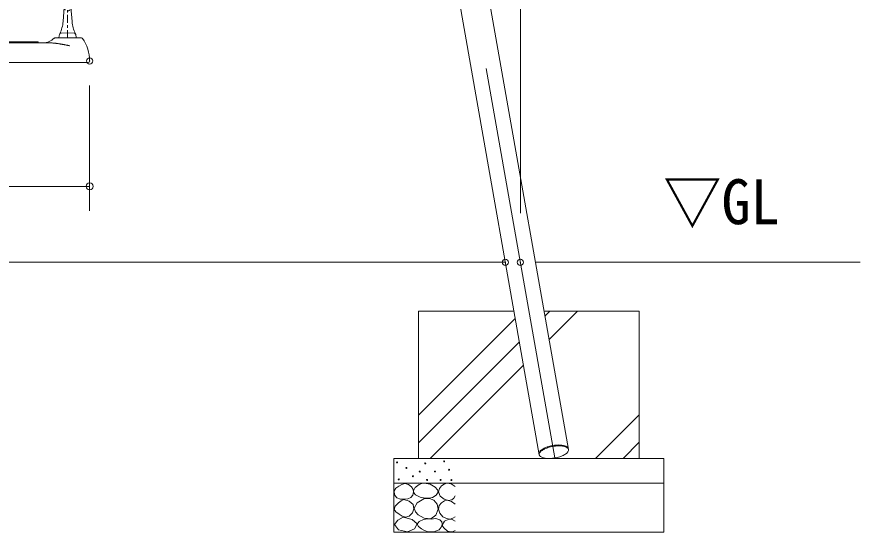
# Model space of a CAD drawing. Units: millimetres, scale not verified. Extents: x 0 to 420, y 0 to 297.
# Drawn here: x 90.42 to 124.79, y 61.98 to 82.98 of the extents above; entities that cross this region are included whole.
import ezdxf
from ezdxf.enums import TextEntityAlignment as Align

# ---------------------------------------------------------------- set-up
doc = ezdxf.new("R2010")
doc.units = ezdxf.units.MM
doc.header["$LTSCALE"] = 0.5
doc.header["$PDMODE"] = 32
doc.header["$PDSIZE"] = 0.25
doc.linetypes.add('USER1', pattern=[50.8, 31.75, -6.35, 6.35, -6.35])
doc.linetypes.add('USER2', pattern=[19.05, 12.7, -6.35])
doc.layers.add('LY_5', color=2, linetype='Continuous', lineweight=18)
doc.layers.add('LY_6', color=7, linetype='Continuous', lineweight=0)
doc.styles.add('ＭＳ ゴシック', font='')
doc.styles.get('ＭＳ ゴシック').set_extended_font_data('MS Gothic')

# ---------------------------------------------------------------- blocks, each defined once
blk = doc.blocks.new('-009-_DOTSMALL')
at = {"color": 7, "linetype": 'Continuous', "lineweight": 0}
blk.add_circle((0, 0), 0.0625, dxfattribs=at)
blk.add_circle((0, 0), 0.0625, dxfattribs=at)
blk = doc.blocks.new('-006-MS_7')
at = {"color": 7, "linetype": 'Continuous', "lineweight": 0}
for p, q in [((-201.98, 112.52), (-204.16, 83.49)), ((-188.02, 112.52), (-185.84, 83.49)), ((188.02, 112.52), (185.84, 83.49)), ((201.98, 112.52), (204.16, 83.49)), ((-223.71, 50), (-168.88, 50)), ((-196.72, 34.5), (-197.69, 34.29)), ((-195.74, 34.7), (-196.72, 34.5)), ((-194.77, 34.91), (-195.74, 34.7)), ((-193.79, 35.11), (-194.77, 34.91)), ((-192.82, 35.31), (-193.79, 35.11)), ((-191.84, 35.51), (-192.82, 35.31)), ((-190.86, 35.7), (-191.84, 35.51)), ((-189.89, 35.9), (-190.86, 35.7)), ((-188.92, 36.09), (-189.89, 35.9)), ((-187.94, 36.28), (-188.92, 36.09)), ((-186.97, 36.46), (-187.94, 36.28)), ((-185.99, 36.64), (-186.97, 36.46)), ((-185.02, 36.82), (-185.99, 36.64)), ((-184.04, 37), (-185.02, 36.82)), ((-183.06, 37.17), (-184.04, 37)), ((-183.25, 50), (-181.27, 50)), ((-182.09, 37.34), (-183.06, 37.17)), ((-181.34, 37.47), (-182.09, 37.34)), ((-180.6, 37.59), (-181.34, 37.47)), ((-179.86, 37.72), (-180.6, 37.59)), ((-179.12, 37.84), (-179.86, 37.72)), ((-178.37, 37.96), (-179.12, 37.84)), ((-177.63, 38.07), (-178.37, 37.96)), ((-176.89, 38.19), (-177.63, 38.07)), ((-176.15, 38.3), (-176.89, 38.19)), ((-175.4, 38.41), (-176.15, 38.3)), ((-174.66, 38.51), (-175.4, 38.41)), ((-173.92, 38.62), (-174.66, 38.51)), ((-173.18, 38.72), (-173.92, 38.62)), ((-172.44, 38.82), (-173.18, 38.72)), ((-171.7, 38.91), (-172.44, 38.82)), ((-170.96, 39.01), (-171.7, 38.91)), ((-170.23, 39.1), (-170.96, 39.01)), ((-169.49, 39.18), (-170.23, 39.1)), ((-168.75, 39.26), (-169.49, 39.18)), ((-168.08, 39.34), (-168.75, 39.26)), ((-167.4, 39.41), (-168.08, 39.34)), ((-166.53, 39.49), (-167.4, 39.41)), ((-165.65, 39.57), (-166.53, 39.49)), ((-164.78, 39.65), (-165.65, 39.57)), ((-163.91, 39.72), (-164.78, 39.65)), ((-163.04, 39.78), (-163.91, 39.72)), ((-162.17, 39.84), (-163.04, 39.78)), ((-161.3, 39.89), (-162.17, 39.84)), ((-160.44, 39.93), (-161.3, 39.89)), ((-159.57, 39.96), (-160.44, 39.93)), ((-158.71, 39.98), (-159.57, 39.96)), ((-157.85, 40), (-158.71, 39.98)), ((-156.99, 40), (-157.85, 40)), ((-156.99, 40), (156.99, 40)), ((-134.97, 41.67), (-135.22, 40.99)), ((-134.5, 42), (-129.48, 42)), ((-129.48, 42), (129.48, 42)), ((129.48, 42), (134.5, 42)), ((135.22, 40.99), (134.97, 41.67)), ((157.85, 39.99), (156.99, 40)), ((158.72, 39.98), (157.85, 39.99)), ((159.58, 39.96), (158.72, 39.98)), ((160.45, 39.93), (159.58, 39.96)), ((161.32, 39.88), (160.45, 39.93)), ((162.19, 39.84), (161.32, 39.88)), ((163.06, 39.78), (162.19, 39.84)), ((163.92, 39.72), (163.06, 39.78)), ((164.79, 39.65), (163.92, 39.72)), ((165.66, 39.57), (164.79, 39.65)), ((166.53, 39.49), (165.66, 39.57)), ((167.4, 39.41), (166.53, 39.49)), ((168.08, 39.34), (167.4, 39.41)), ((168.75, 39.26), (168.08, 39.34)), ((169.49, 39.18), (168.75, 39.26)), ((168.88, 50), (223.71, 50)), ((170.23, 39.1), (169.49, 39.18)), ((170.97, 39.01), (170.23, 39.1)), ((171.71, 38.91), (170.97, 39.01)), ((172.46, 38.82), (171.71, 38.91)), ((173.2, 38.72), (172.46, 38.82)), ((173.94, 38.62), (173.2, 38.72)), ((174.68, 38.51), (173.94, 38.62)), ((175.42, 38.41), (174.68, 38.51)), ((176.16, 38.3), (175.42, 38.41)), ((176.9, 38.18), (176.16, 38.3)), ((177.64, 38.07), (176.9, 38.18)), ((178.39, 37.95), (177.64, 38.07)), ((179.13, 37.84), (178.39, 37.95)), ((179.87, 37.72), (179.13, 37.84)), ((180.61, 37.59), (179.87, 37.72)), ((181.35, 37.47), (180.61, 37.59)), ((181.27, 50), (183.25, 50)), ((182.09, 37.34), (181.35, 37.47)), ((183.07, 37.17), (182.09, 37.34)), ((184.05, 37), (183.07, 37.17)), ((185.02, 36.82), (184.05, 37)), ((186, 36.64), (185.02, 36.82)), ((186.98, 36.46), (186, 36.64)), ((187.96, 36.27), (186.98, 36.46)), ((188.94, 36.08), (187.96, 36.27)), ((189.92, 35.89), (188.94, 36.08)), ((190.89, 35.7), (189.92, 35.89)), ((191.87, 35.5), (190.89, 35.7)), ((192.84, 35.31), (191.87, 35.5)), ((193.81, 35.11), (192.84, 35.31)), ((194.79, 34.91), (193.81, 35.11)), ((195.76, 34.7), (194.79, 34.91)), ((196.73, 34.5), (195.76, 34.7)), ((197.7, 34.29), (196.73, 34.5)), ((-199.64, 33.87), (-199.69, 33.86)), ((-198.67, 34.08), (-199.64, 33.87)), ((-197.69, 34.29), (-198.67, 34.08)), ((198.67, 34.08), (197.7, 34.29)), ((199.64, 33.87), (198.67, 34.08)), ((199.69, 33.86), (199.64, 33.87)), ((237, 0), (-237, 0))]:
    blk.add_line(p, q, dxfattribs=at)
at = {"color": 7, "linetype": 'USER1', "lineweight": 0}
for p, q in [((-195, 50), (-195, 119)), ((195, 50), (195, 119))]:
    blk.add_line(p, q, dxfattribs=at)
at = {"color": 7, "linetype": 'Continuous', "lineweight": 18}
for p, q in [((-208.37, 60), (-195, 60.7)), ((-181.63, 60), (-195, 60.7)), ((181.63, 60), (195, 60.7)), ((208.37, 60), (195, 60.7)), ((-178.7, 50), (-211.3, 50)), ((178.7, 50), (211.3, 50))]:
    blk.add_line(p, q, dxfattribs=at)
at = {"color": 7, "linetype": 'USER2', "lineweight": 18}
for centre in [(-195, 112), (195, 112)]:
    blk.add_arc(centre, 7, 175.70868, 4.29132, dxfattribs=at)
at = {"color": 7, "linetype": 'Continuous', "lineweight": 0}
for centre, radius, start, end in [((-195, 112), 7, 4.29132, 175.70868), ((195, 112), 7, 4.29132, 175.70868), ((-273.96, 88.72), 70, 334.36621, 355.70868), ((-116.04, 88.72), 70, 184.29132, 205.63379), ((116.04, 88.72), 70, 334.36621, 355.70868), ((273.96, 88.72), 70, 184.29132, 205.63379), ((-195.76, 51.2), 16.74, 154.36621, 180), ((-194.24, 51.2), 16.74, 0, 24.97272), ((194.24, 51.2), 16.74, 155.02728, 180), ((195.76, 51.2), 16.74, 0, 25.63379), ((-160, 3), 80, 144.76558, 180), ((-223.71, 48), 2, 90, 144.76558), ((-168.88, 48), 2, 43.43254, 90), ((-145.64, 70), 30, 223.43254, 270), ((-136.63, 41.5), 1.5, 270, 340), ((-134.5, 41.5), 0.5, 90, 160), ((134.5, 41.5), 0.5, 20, 90), ((136.63, 41.5), 1.5, 200, 270), ((145.64, 70), 30, 270, 316.56746), ((168.88, 48), 2, 90, 136.56746), ((223.71, 48), 2, 35.23442, 90), ((160, 3), 80, 0, 35.23442), ((-237, 3), 3, 180, 270), ((237, 3), 3, 270, 0)]:
    blk.add_arc(centre, radius, start, end, dxfattribs=at)
at = {"color": 7, "linetype": 'Continuous', "lineweight": 18}
for centre, radius, start, end in [((-208.22, 57), 3, 90, 155.02728), ((-181.78, 57), 3, 24.97272, 90), ((181.78, 57), 3, 90, 155.02728), ((208.22, 57), 3, 24.97272, 90), ((-211.3, 51.2), 1.2, 180, 270), ((-178.7, 51.2), 1.2, 270, 0), ((178.7, 51.2), 1.2, 180, 270), ((211.3, 51.2), 1.2, 270, 0)]:
    blk.add_arc(centre, radius, start, end, dxfattribs=at)
blk = doc.blocks.new('-001-MS_2')
at = {"color": 7, "linetype": 'Continuous', "lineweight": 0}
for p, q in [((3.92, 89.34), (0.27, 83.88)), ((9.77, 93.38), (3.92, 89.34)), ((15.99, 96.86), (9.77, 93.38)), ((22.45, 99.4), (15.99, 96.86)), ((29.91, 96.94), (22.45, 99.4)), ((36.07, 92.11), (29.91, 96.94)), ((39.03, 87.18), (36.07, 92.11)), ((39.88, 81.98), (39.03, 87.18)), ((43.36, 91), (39.71, 84.09)), ((51.33, 96.79), (43.36, 91)), ((56.97, 98.88), (51.33, 96.79)), ((61.87, 99.49), (56.97, 98.88)), ((73.64, 97.86), (61.87, 99.49)), ((84.31, 91.65), (73.64, 97.86)), ((89.01, 86.31), (84.31, 91.65)), ((89.98, 81.65), (89.01, 86.31)), ((92.65, 88.94), (90.78, 82.21)), ((97.12, 94.25), (92.65, 88.94)), ((102.27, 97.95), (97.12, 94.25)), ((107.89, 99.64), (102.27, 97.95)), ((116.57, 98.15), (107.89, 99.64)), ((125, 93.3), (116.57, 98.15)), ((0.27, 83.88), (1.28, 76.29)), ((1.28, 76.29), (6.29, 69.94)), ((6.29, 69.94), (13.15, 67.35)), ((28.48, 67.69), (34.81, 70.25)), ((34.81, 70.25), (38.56, 75.54)), ((38.56, 75.54), (39.88, 81.98)), ((39.71, 84.09), (40.58, 80.12)), ((40.58, 80.12), (44.3, 75.71)), ((44.3, 75.71), (53.79, 70.93)), ((53.79, 70.93), (63.76, 69.49)), ((72.24, 68.87), (61.06, 67.6)), ((63.76, 69.49), (71.12, 69.32)), ((71.12, 69.32), (78.63, 70.84)), ((81.06, 65.44), (72.24, 68.87)), ((78.63, 70.84), (86.23, 75.46)), ((86.23, 75.46), (89.98, 81.65)), ((90.78, 82.21), (94.45, 73.44)), ((94.45, 73.44), (102.5, 67)), ((118.03, 65.73), (122.08, 69.11)), ((122.08, 69.11), (125, 73.65)), ((2.69, 52.66), (0.27, 45.85)), ((9.14, 59.48), (2.69, 52.66)), ((14.58, 63.66), (9.14, 59.48)), ((13.15, 67.35), (20.86, 67.08)), ((19.91, 66.45), (14.58, 63.66)), ((31.08, 63.24), (19.91, 66.45)), ((20.86, 67.08), (28.48, 67.69)), ((39.24, 55.99), (31.08, 63.24)), ((40.76, 47.48), (39.24, 55.99)), ((47.31, 59.54), (41.33, 48.68)), ((61.06, 67.6), (47.31, 59.54)), ((87.97, 57.29), (81.06, 65.44)), ((90.25, 46.52), (87.97, 57.29)), ((92.41, 54.25), (90.78, 47.04)), ((96.8, 60.03), (92.41, 54.25)), ((102.77, 63.87), (96.8, 60.03)), ((102.5, 67), (110.8, 64.62)), ((109.47, 65.1), (102.77, 63.87)), ((117.54, 62.64), (109.47, 65.1)), ((110.8, 64.62), (118.03, 65.73)), ((124.68, 57.18), (117.54, 62.64)), ((0.27, 45.85), (3.9, 41.03)), ((3.9, 41.03), (10.41, 36.67)), ((10.41, 36.67), (17.05, 32.38)), ((31.36, 32.78), (37.66, 39.2)), ((37.66, 39.2), (40.76, 47.48)), ((41.33, 48.68), (43.97, 41.48)), ((43.97, 41.48), (49.17, 35.16)), ((49.17, 35.16), (61.76, 28.31)), ((75.12, 27.32), (85.4, 34.78)), ((85.4, 34.78), (90.25, 46.52)), ((90.78, 47.04), (93.44, 38.43)), ((93.44, 38.43), (99.65, 31.51)), ((7.78, 24.5), (0.96, 15.68)), ((19.09, 30.52), (7.78, 24.5)), ((17.05, 32.38), (23.72, 30.33)), ((36.88, 25.89), (19.09, 30.52)), ((23.72, 30.33), (31.36, 32.78)), ((47.66, 16.78), (36.88, 25.89)), ((51.59, 21.5), (47.28, 16.1)), ((60.52, 25.56), (51.59, 21.5)), ((68.66, 27), (60.52, 25.56)), ((61.76, 28.31), (75.12, 27.32)), ((76.2, 26.37), (68.66, 27)), ((85.1, 27.83), (76.2, 26.37)), ((93.5, 25.29), (85.1, 27.83)), ((97.57, 20.71), (93.5, 25.29)), ((98.63, 15.56), (97.57, 20.71)), ((102.98, 22.43), (98.7, 15.67)), ((99.65, 31.51), (107.29, 27.64)), ((111.69, 26.76), (102.98, 22.43)), ((107.29, 27.64), (114.86, 26.76)), ((118.98, 25.96), (111.69, 26.76)), ((114.86, 26.76), (120.01, 28.2)), ((125, 22.64), (118.98, 25.96)), ((120.01, 28.2), (124.68, 30.88)), ((0.96, 15.68), (9.45, 4.41)), ((9.45, 4.41), (27.89, 0.3)), ((27.89, 0.3), (42.24, 6.41)), ((42.24, 6.41), (47.66, 16.78)), ((47.28, 16.1), (49.96, 11.42)), ((49.96, 11.42), (55.93, 6.91)), ((55.93, 6.91), (62.4, 3.07)), ((62.4, 3.07), (69.71, 0.69)), ((69.71, 0.69), (81.56, 0.93)), ((81.56, 0.93), (91.88, 5.02)), ((91.88, 5.02), (96.58, 9.83)), ((96.58, 9.83), (98.63, 15.56)), ((98.7, 15.67), (99.31, 12)), ((99.31, 12), (102.19, 7.75)), ((102.19, 7.75), (109.35, 2.28)), ((109.35, 2.28), (116.76, 0.46)), ((116.76, 0.46), (121.06, 1.51)), ((121.06, 1.51), (125, 3.63))]:
    blk.add_line(p, q, dxfattribs=at)
for centre in [(6.61, 142.18), (63.96, 139.96), (102.42, 144.09), (25.62, 130.77), (52.55, 123.48), (83.5, 123.55), (112.42, 127.06), (9.77, 107.32), (38.61, 113.98), (67.44, 106.37), (95.12, 106.52), (117.28, 105.98)]:
    blk.add_circle(centre, 1, dxfattribs=at)

msp = doc.modelspace()

# ---------------------------------------------------------------- linework, layer by layer
at = {"layer": 'LY_5', "color": 7, "linetype": 'USER1', "lineweight": 0}
for q in [(102.1326, 122.9449), (112.3493, 65.0034)]:
    msp.add_line((112.3077, 65.2393), q, dxfattribs=at)
at = {"layer": 'LY_5', "color": 7, "lineweight": 0}
for p, q in [((112.9035, 65.3443), (103.144, 120.693)), ((111.7119, 65.1342), (101.9524, 120.4829)), ((110.3283, 72.9811), (44.2484, 72.9811)), ((124.7883, 72.9811), (111.5569, 72.9811)), ((110.6809, 70.9811), (106.7883, 70.9811)), ((106.7883, 70.9811), (106.7883, 64.9811)), ((115.7883, 70.9811), (111.9096, 70.9811)), ((111.9449, 70.7811), (112.1449, 70.9811)), ((112.1131, 69.8268), (113.2674, 70.9811)), ((115.7883, 64.9811), (115.7883, 70.9811)), ((114.0026, 64.9811), (115.7883, 66.7668)), ((115.1251, 64.9811), (115.7883, 65.6443)), ((111.7958, 65.2885), (111.8246, 65.3104)), ((111.8246, 65.3104), (111.857, 65.3317)), ((111.857, 65.3317), (111.8929, 65.3524)), ((111.8929, 65.3524), (111.9319, 65.3722)), ((111.9319, 65.3722), (111.9738, 65.391)), ((111.9738, 65.391), (112.0182, 65.4086)), ((112.0182, 65.4086), (112.0648, 65.4249)), ((112.0648, 65.4249), (112.1133, 65.4399)), ((112.1133, 65.4399), (112.1633, 65.4533)), ((112.1633, 65.4533), (112.2143, 65.465)), ((112.2143, 65.465), (112.2661, 65.4751)), ((112.2661, 65.4751), (112.3182, 65.4834)), ((112.3182, 65.4834), (112.3702, 65.4898)), ((112.3702, 65.4898), (112.4217, 65.4942)), ((112.4217, 65.4942), (112.4724, 65.4968)), ((112.4724, 65.4968), (112.5218, 65.4974)), ((112.5218, 65.4974), (112.5696, 65.496)), ((112.5696, 65.496), (112.6154, 65.4927)), ((112.6154, 65.4927), (112.6588, 65.4874)), ((112.6588, 65.4874), (112.6996, 65.4803)), ((112.6996, 65.4803), (112.7374, 65.4713)), ((112.7374, 65.4713), (112.7719, 65.4606)), ((112.7719, 65.4606), (112.8029, 65.4482)), ((112.8029, 65.4482), (112.8301, 65.4341)), ((112.8301, 65.4341), (112.8534, 65.4186)), ((112.8534, 65.4186), (112.8724, 65.4018)), ((112.8724, 65.4018), (112.8872, 65.3837)), ((112.8872, 65.3837), (112.8976, 65.3645)), ((112.9017, 65.3018), (112.894, 65.2797)), ((112.9035, 65.3443), (112.8973, 65.3798)), ((112.8976, 65.3645), (112.9035, 65.3443)), ((112.9049, 65.3234), (112.9017, 65.3018)), ((112.9035, 65.3443), (112.9049, 65.3234)), ((105.7883, 64.9811), (116.7883, 64.9811)), ((105.7883, 64.9811), (105.7883, 61.9811)), ((111.7119, 65.1342), (111.7057, 65.1696)), ((111.7105, 65.1552), (111.7137, 65.1767)), ((111.7119, 65.1342), (111.7105, 65.1552)), ((111.7178, 65.114), (111.7119, 65.1342)), ((111.7137, 65.1767), (111.7214, 65.1988)), ((111.7282, 65.0948), (111.7178, 65.114)), ((111.7214, 65.1988), (111.7336, 65.2212)), ((111.743, 65.0767), (111.7282, 65.0948)), ((111.7336, 65.2212), (111.7501, 65.2437)), ((111.762, 65.0599), (111.743, 65.0767)), ((111.7501, 65.2437), (111.7709, 65.2662)), ((111.7853, 65.0444), (111.762, 65.0599)), ((111.7709, 65.2662), (111.7958, 65.2885)), ((111.8125, 65.0304), (111.7853, 65.0444)), ((111.8435, 65.0179), (111.8125, 65.0304)), ((111.878, 65.0072), (111.8435, 65.0179)), ((111.9158, 64.9982), (111.878, 65.0072)), ((111.9566, 64.9911), (111.9158, 64.9982)), ((112, 64.9858), (111.9566, 64.9911)), ((112.0458, 64.9825), (112, 64.9858)), ((112.0936, 64.9811), (112.0458, 64.9825)), ((112.143, 64.9817), (112.0936, 64.9811)), ((112.1937, 64.9843), (112.143, 64.9817)), ((112.2452, 64.9888), (112.1937, 64.9843)), ((112.2972, 64.9952), (112.2452, 64.9888)), ((112.3493, 65.0034), (112.2972, 64.9952)), ((112.4011, 65.0135), (112.3493, 65.0034)), ((112.4521, 65.0253), (112.4011, 65.0135)), ((112.5021, 65.0387), (112.4521, 65.0253)), ((112.5506, 65.0536), (112.5021, 65.0387)), ((112.5972, 65.0699), (112.5506, 65.0536)), ((112.6416, 65.0875), (112.5972, 65.0699)), ((112.6835, 65.1063), (112.6416, 65.0875)), ((112.7225, 65.1261), (112.6835, 65.1063)), ((112.7584, 65.1468), (112.7225, 65.1261)), ((112.7908, 65.1681), (112.7584, 65.1468)), ((112.8196, 65.19), (112.7908, 65.1681)), ((112.8445, 65.2123), (112.8196, 65.19)), ((112.8653, 65.2348), (112.8445, 65.2123)), ((112.8818, 65.2573), (112.8653, 65.2348)), ((112.894, 65.2797), (112.8818, 65.2573)), ((116.7883, 61.9811), (116.7883, 64.9811)), ((105.7883, 63.9811), (116.7883, 63.9811)), ((105.7883, 61.9811), (116.7883, 61.9811))]:
    msp.add_line(p, q, dxfattribs=at)
at = {"layer": 'LY_5', "color": 7}
for p, q in [((93.3883, 80.1811), (93.3883, 75.0728)), ((93.3883, 76.0728), (83.7883, 76.0728))]:
    msp.add_line(p, q, dxfattribs=at)
at = {"layer": 'LY_5'}
for p, q in [((111.735, 65.2678), (111.7646, 65.3016)), ((111.7646, 65.3016), (111.8033, 65.3349)), ((111.8033, 65.3349), (111.8506, 65.3671)), ((111.8506, 65.3671), (111.9056, 65.3978)), ((111.9056, 65.3978), (111.9674, 65.4264)), ((111.9674, 65.4264), (112.0349, 65.4524)), ((112.0349, 65.4524), (112.1069, 65.4753)), ((112.1069, 65.4753), (112.1823, 65.4948)), ((112.1823, 65.4948), (112.2597, 65.5105)), ((112.2597, 65.5105), (112.3378, 65.5223)), ((112.3378, 65.5223), (112.4154, 65.5297)), ((112.4154, 65.5297), (112.4909, 65.5328)), ((112.4909, 65.5328), (112.5632, 65.5315)), ((112.5632, 65.5315), (112.6311, 65.5258)), ((112.6311, 65.5258), (112.6933, 65.5158)), ((112.6933, 65.5158), (112.7488, 65.5017)), ((112.7488, 65.5017), (112.7966, 65.4837)), ((112.7966, 65.4837), (112.836, 65.4621)), ((112.836, 65.4621), (112.8662, 65.4373)), ((112.8662, 65.4373), (112.8867, 65.4097)), ((112.8867, 65.4097), (112.8973, 65.3798)), ((111.7053, 65.2012), (111.7151, 65.2342)), ((111.7057, 65.1696), (111.7053, 65.2012)), ((111.7151, 65.2342), (111.735, 65.2678))]:
    msp.add_line(p, q, dxfattribs=at)
at = {"layer": 'LY_5', "color": 7}
for p in [(93.3883, 81.1811), (110.3283, 72.9811)]:
    msp.add_point(p, dxfattribs=at)
at = {"layer": 'LY_6'}
for p, q in [((110.9426, 74.9811), (110.9426, 155.3571)), ((106.7883, 66.7471), (110.7321, 70.6909)), ((106.7883, 65.6246), (110.9004, 69.7366)), ((107.2674, 64.9811), (111.0686, 68.7823))]:
    msp.add_line(p, q, dxfattribs=at)
msp.add_point((110.9426, 72.9811), dxfattribs=at)

# ---------------------------------------------------------------- block references
at = {"layer": 'LY_5'}
for name, p, xscale, yscale in [('-006-MS_7', (88.5883, 81.1211), 0.02, 0.02), ('-009-_DOTSMALL', (93.3883, 76.0728), 2.32, 2.32)]:
    msp.add_blockref(name, p, dxfattribs=dict(at, xscale=xscale, yscale=yscale))
at = {"layer": 'LY_6', "xscale": 0.02, "yscale": 0.02}
msp.add_blockref('-001-MS_2', (105.7883, 61.9811), dxfattribs=at)

# ---------------------------------------------------------------- texts
at = {"layer": 'LY_6', "style": 'ＭＳ ゴシック', "width": 0.95}
msp.add_text('▽GL', height=1.833, dxfattribs=at).set_placement((116.7635, 73.9811), align=Align.BOTTOM_LEFT)

doc.saveas('drawing.dxf')
